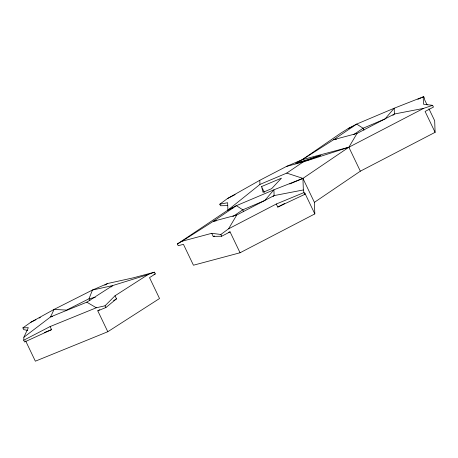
<?xml version="1.0" encoding="UTF-8"?>
<svg xmlns="http://www.w3.org/2000/svg" width="458" height="458" viewBox="0 0 458 458"><rect width="100%" height="100%" fill="white"/><g stroke="black" fill="none" stroke-linecap="round" stroke-linejoin="round"><path stroke-width="0.69" d="M23.73 340.225L50.082 326.577L51.554 329.645L24.572 341.977L23.73 340.225L23.879 337.237L28.327 327.67L22.9 327.888L23.742 329.645L27.778 330.373M177.389 243.971L181.969 241.263L211.722 233.317L220.859 234.467L228.588 228.811L236.734 215.02L274.119 195.589L303.345 189.956L302.927 178.391L348.87 147.23L423.627 108.374L432.61 105.34L433.451 107.098L425.093 111.443L435.1 132.328L360.343 171.183L314.4 202.344L314.818 213.909L240.061 252.764L193.448 265.216L183.44 244.332L178.231 245.723L177.389 243.971L227.912 210.102L259.944 184.425L286.748 173.095L303.162 161.96L348.87 147.23L357.017 133.438L394.401 114.008L423.627 108.374M50.082 326.577L96.317 307.77L105.042 305.789L115.032 295.759L148.054 274.571L154.466 272.172L155.308 273.924L149.526 277.64L159.533 298.519L107.796 331.724L35.358 361.19L25.654 340.935M273.094 196.511L274.119 195.589L273.913 189.807L302.927 178.391L314.4 202.344M392.867 115.393L394.401 114.008L394.195 108.225L423.209 96.81L423.787 96.833L424.629 98.584L424.675 99.878L427.102 104.939M111.139 286.948L112.679 285.574L148.054 274.571M107.796 331.724L97.789 310.839L105.884 307.547L116.504 298.828L115.032 295.759M23.879 337.237L50.569 316.919L86.802 302.177L112.679 285.574L92.442 290.046L54.055 309.419L30.852 322.249L22.9 327.888M227.603 205.619L220.516 205.756L219.777 204.222L227.494 198.543L259.795 180.297L286.508 166.409L302.251 159.682L348.87 147.23L360.343 171.183M297.815 161.989L302.251 159.682L340.437 133.381L348.195 128.521L356.679 124.084L394.195 108.225L385.046 118.948L363.062 128.24L353.696 134.595M232.83 216.571L242.786 209.821L264.764 200.53L273.913 189.807L236.397 205.665L227.912 210.102L227.649 202.722L219.777 204.222M97.789 310.839L99.541 309.711M113.578 300.706L116.504 298.828M302.251 159.682L333.699 139.667L356.679 124.084L363.062 128.24L363.973 130.135M181.969 241.263L213.417 221.248L236.397 205.665L242.786 209.821L243.69 211.716M104.813 285.168L107.596 283.513L133.421 277.806L154.466 272.172M227.494 198.543L235.097 194.593M228.588 228.811L276.3 204.01L304.015 192.56L303.345 189.956M211.722 233.317L213.193 236.385L221.701 236.225L230.059 231.88L240.061 252.764M276.3 204.01L277.771 207.079L284.687 203.484M30.852 322.249L35.942 319.678M39.119 318.075L40.396 317.428M277.771 207.079L304.856 194.312L304.81 193.024L314.818 213.909M107.596 283.513L92.442 290.046L89.035 298.753L66.542 310.1L54.055 309.419L50.569 316.919L52.659 316.552M348.195 128.521L352.128 126.86M261.547 186.566L281.458 178.151L271.646 188.667L263.047 192.303L261.547 186.566L264.312 192.343M227.912 210.102L233.179 207.88M289.765 183.956L302.927 178.391L286.748 173.095M417.851 99.283L421.148 97.92M422.471 97.377L423.787 96.833M44.346 332.577L51.554 329.645M153.991 274.376L155.308 273.924M357.017 133.438L333.699 139.667L336.464 139.272M286.508 166.409L303.162 161.96M236.734 215.02L213.417 221.248L216.182 220.848M213.193 236.385L214.544 236.025M228.708 232.24L230.059 231.88M95.31 297.362L89.035 298.753L89.94 300.643M432.61 105.34L423.473 104.189L423.209 96.81M86.802 302.177L96.317 307.77M428.923 108.741L434.682 120.763L435.1 132.328M304.015 192.56L304.856 194.312M220.859 234.467L221.701 236.225M105.042 305.789L105.884 307.547M259.795 180.297L259.944 184.425M320.766 155.348L308.165 160.037L295.794 163.346L320.766 155.348"/></g></svg>
